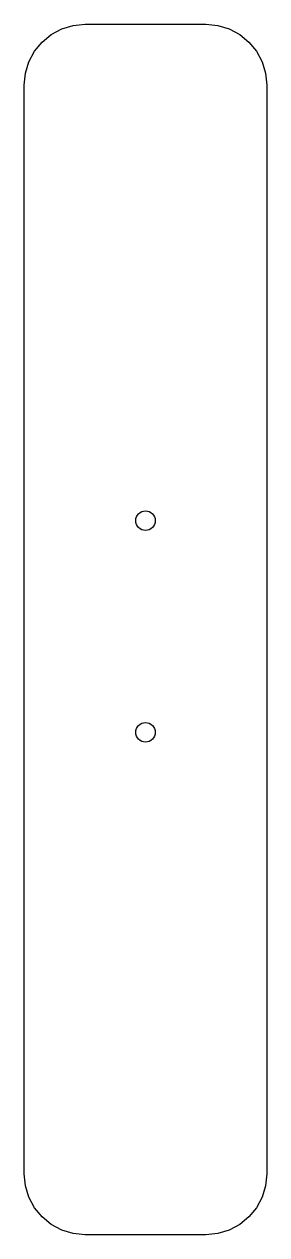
# Model space of a CAD drawing. Header units: millimetres. Extents: x 0 to 40, y 0 to 200.
import ezdxf

# ---------------------------------------------------------------- set-up
doc = ezdxf.new("R2010")
doc.units = ezdxf.units.MM
doc.layers.add('CUT', color=1, linetype='Continuous')

msp = doc.modelspace()

# ---------------------------------------------------------------- linework, layer by layer
at = {"layer": 'CUT'}
msp.add_lwpolyline([(40.075, 9.9963), (39.8818, 8.0344), (39.3084, 6.1443), (38.3774, 4.4024), (37.1244, 2.8756), (35.5976, 1.6226), (33.8557, 0.6916), (31.9656, 0.1182), (30.0037, -0.075), (9.9963, -0.075), (8.0344, 0.1182), (6.1443, 0.6916), (4.4024, 1.6226), (2.8756, 2.8756), (1.6226, 4.4024), (0.6916, 6.1443), (0.1182, 8.0344), (-0.075, 9.9963), (-0.075, 190.0037), (0.1182, 191.9656), (0.6916, 193.8557), (1.6226, 195.5976), (2.8756, 197.1244), (4.4024, 198.3774), (6.1443, 199.3084), (8.0344, 199.8818), (9.9963, 200.075), (30.0037, 200.075), (31.9656, 199.8818), (33.8557, 199.3084), (35.5976, 198.3774), (37.1244, 197.1244), (38.3774, 195.5976), (39.3084, 193.8557), (39.8818, 191.9656), (40.075, 190.0037)], close=True, dxfattribs=at)
for centre in [(20, 118), (20, 83)]:
    msp.add_circle(centre, 1.625, dxfattribs=at)

doc.saveas('drawing.dxf')
